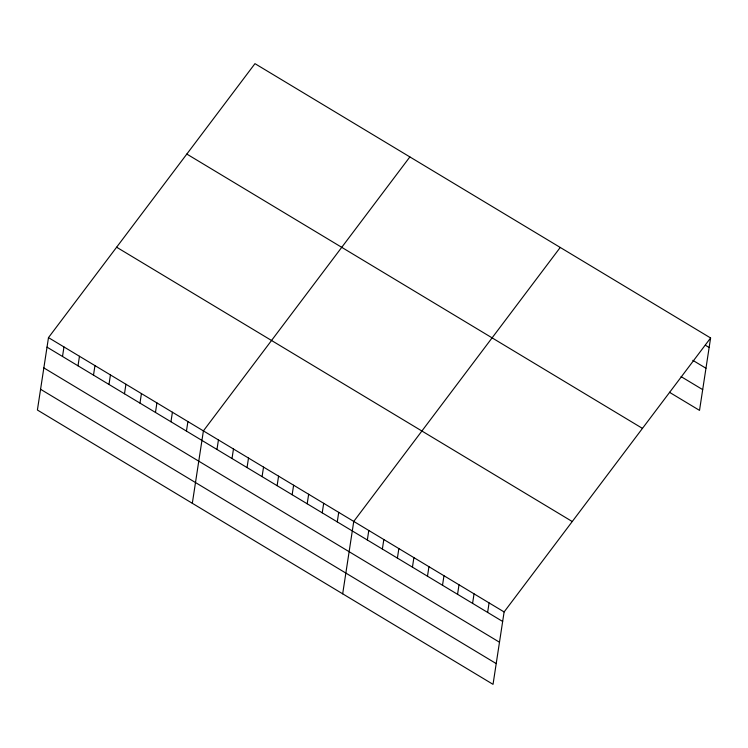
<?xml version="1.0" encoding="UTF-8"?>
<svg xmlns="http://www.w3.org/2000/svg" width="748" height="748" viewBox="0 0 748 748"><rect width="100%" height="100%" fill="white"/><g stroke="black" fill="none" stroke-linecap="round" stroke-linejoin="round"><path stroke-width="1.12" d="M48.48 337.619L37.4 410.026L493.035 684.345L504.115 611.948L710.6 337.974L254.965 63.655L48.48 337.619L504.115 611.948M62.514 356.469L63.973 346.95M78.007 365.8L79.466 356.272M93.5 375.122L94.959 365.604M108.993 384.453L110.442 374.926M124.477 393.775L125.935 384.257M139.97 403.107L141.428 393.579M155.462 412.438L156.921 402.91M170.955 421.76L172.414 412.232M186.448 431.091L187.907 421.563M192.32 503.292L203.4 430.885L409.876 156.921M216.976 449.464L218.435 439.946M232.011 458.524L233.47 448.996M247.046 467.575L248.504 458.047M262.081 476.626L263.539 467.098M277.115 485.676L278.574 476.149M292.159 494.727L293.609 485.209M307.194 503.787L308.653 494.26M322.229 512.838L323.688 503.31M337.264 521.889L338.722 512.361M342.678 593.819L353.757 521.412L560.243 247.448M367.333 539.991L368.792 530.472M382.368 549.051L383.827 539.523M397.403 558.101L398.862 548.574M412.447 567.152L413.896 557.625M427.482 576.203L428.941 566.685M442.517 585.254L443.975 575.736M457.552 594.314L459.01 584.786M472.586 603.365L474.045 593.837M487.621 612.416L489.08 602.888M710.6 337.974L699.52 410.381L669.451 392.279M705.383 345.239L709.141 347.502M692.807 360.33L705.972 368.25M681.082 376.618L702.699 389.633M186.822 154.06L642.457 428.389M116.623 247.214L572.257 521.534M47.021 347.147L502.656 621.466M43.842 367.894L499.486 642.223M40.579 389.278L496.214 663.598"/></g></svg>
